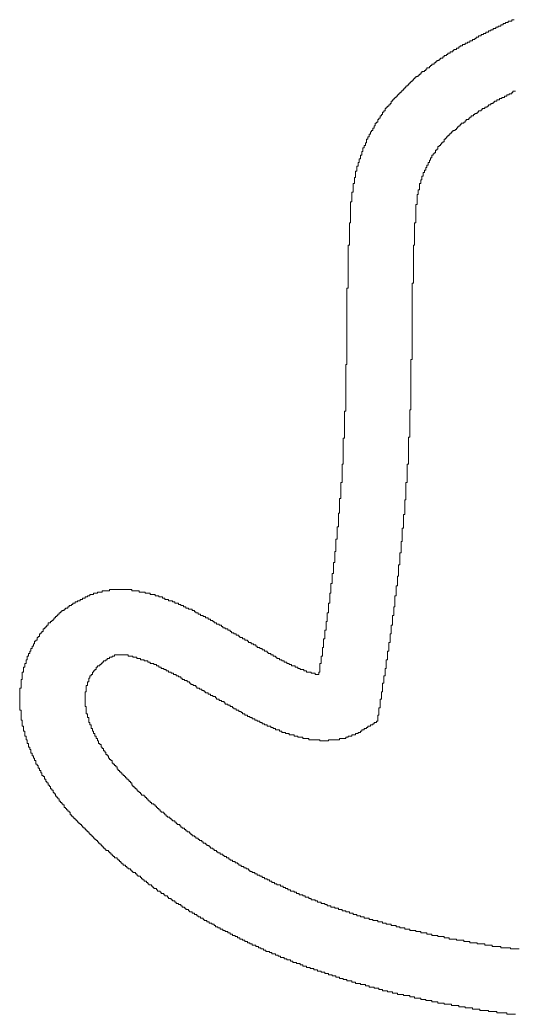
# Model space of a CAD drawing. Header units: inches. Extents: x 0.67 to 2.91, y 19.19 to 21.69.
# Drawn here: x 1.324 to 1.588, y 19.827 to 20.361 of the extents above; entities that cross this region are included whole.
import ezdxf

# ---------------------------------------------------------------- set-up
doc = ezdxf.new("R2010")
doc.units = ezdxf.units.IN
doc.header["$LTSCALE"] = 1.21
doc.header["$MEASUREMENT"] = 0
doc.layers.add('R2V', color=7, linetype='Continuous')

msp = doc.modelspace()

# ---------------------------------------------------------------- linework, layer by layer
at = {"layer": 'R2V', "color": 5, "lineweight": 5}
for points in [[(1.58965, 19.82747, 0), (1.58502, 19.82747, 0), (1.58502, 19.82813, 0), (1.57974, 19.82813, 0), (1.57974, 19.82879, 0), (1.57512, 19.82879, 0), (1.57512, 19.82945, 0), (1.5705, 19.82945, 0), (1.5705, 19.83011, 0), (1.56654, 19.83011, 0), (1.56654, 19.83077, 0), (1.56258, 19.83077, 0), (1.56258, 19.83143, 0), (1.55927, 19.83143, 0), (1.55927, 19.83209, 0), (1.55531, 19.83209, 0), (1.55531, 19.83275, 0), (1.55135, 19.83275, 0), (1.55135, 19.83341, 0), (1.54805, 19.83341, 0), (1.54805, 19.83407, 0), (1.54475, 19.83407, 0), (1.54475, 19.83473, 0), (1.54145, 19.83473, 0), (1.54145, 19.83539, 0), (1.53881, 19.83539, 0), (1.53881, 19.83605, 0), (1.53551, 19.83605, 0), (1.53551, 19.83671, 0), (1.53287, 19.83671, 0), (1.53287, 19.83737, 0), (1.52956, 19.83737, 0), (1.52956, 19.83803, 0), (1.52626, 19.83803, 0), (1.52626, 19.83869, 0), (1.52362, 19.83869, 0), (1.52362, 19.83935, 0), (1.52098, 19.83935, 0), (1.52098, 19.84001, 0), (1.51834, 19.84001, 0), (1.51834, 19.84068, 0), (1.51636, 19.84068, 0), (1.51636, 19.84134, 0), (1.51372, 19.84134, 0), (1.51372, 19.842, 0), (1.51108, 19.842, 0), (1.51108, 19.84266, 0), (1.5091, 19.84266, 0), (1.5091, 19.84332, 0), (1.50646, 19.84332, 0), (1.50646, 19.84398, 0), (1.50381, 19.84398, 0), (1.50381, 19.84464, 0), (1.50183, 19.84464, 0), (1.50183, 19.8453, 0), (1.49919, 19.8453, 0), (1.49919, 19.84596, 0), (1.49721, 19.84596, 0), (1.49721, 19.84662, 0), (1.49523, 19.84662, 0), (1.49523, 19.84728, 0), (1.49325, 19.84728, 0), (1.49325, 19.84794, 0), (1.49127, 19.84794, 0), (1.49127, 19.8486, 0), (1.48929, 19.8486, 0), (1.48929, 19.84926, 0), (1.48731, 19.84926, 0), (1.48731, 19.84992, 0), (1.48533, 19.84992, 0), (1.48533, 19.85058, 0), (1.48335, 19.85058, 0), (1.48335, 19.85124, 0), (1.48137, 19.85124, 0), (1.48137, 19.8519, 0), (1.47939, 19.8519, 0), (1.47939, 19.85256, 0), (1.47741, 19.85256, 0), (1.47741, 19.85322, 0), (1.47542, 19.85322, 0), (1.47542, 19.85388, 0), (1.4741, 19.85388, 0), (1.4741, 19.85454, 0), (1.47212, 19.85454, 0), (1.47212, 19.8552, 0), (1.47014, 19.8552, 0), (1.47014, 19.85586, 0), (1.46882, 19.85586, 0), (1.46882, 19.85652, 0), (1.46684, 19.85652, 0), (1.46684, 19.85718, 0), (1.46552, 19.85718, 0), (1.46552, 19.85784, 0), (1.46354, 19.85784, 0), (1.46354, 19.8585, 0), (1.46222, 19.8585, 0), (1.46222, 19.85916, 0), (1.4609, 19.85916, 0), (1.4609, 19.85982, 0), (1.45892, 19.85982, 0), (1.45892, 19.86048, 0), (1.4576, 19.86048, 0), (1.4576, 19.86114, 0), (1.45562, 19.86114, 0), (1.45562, 19.8618, 0), (1.4543, 19.8618, 0), (1.4543, 19.86246, 0), (1.45298, 19.86246, 0), (1.45298, 19.86312, 0), (1.45166, 19.86312, 0), (1.45166, 19.86378, 0), (1.45034, 19.86378, 0), (1.45034, 19.86444, 0), (1.44835, 19.86444, 0), (1.44835, 19.8651, 0), (1.44703, 19.8651, 0), (1.44703, 19.86576, 0), (1.44571, 19.86576, 0), (1.44571, 19.86642, 0), (1.44439, 19.86642, 0), (1.44439, 19.86708, 0), (1.44307, 19.86708, 0), (1.44307, 19.86774, 0), (1.44175, 19.86774, 0), (1.44175, 19.86841, 0), (1.44043, 19.86841, 0), (1.44043, 19.86907, 0), (1.43911, 19.86907, 0), (1.43911, 19.86973, 0), (1.43779, 19.86973, 0), (1.43779, 19.87039, 0), (1.43647, 19.87039, 0), (1.43647, 19.87105, 0), (1.43515, 19.87105, 0), (1.43515, 19.87171, 0), (1.43383, 19.87171, 0), (1.43383, 19.87237, 0), (1.43251, 19.87237, 0), (1.43251, 19.87303, 0), (1.43119, 19.87303, 0), (1.43119, 19.87369, 0), (1.42987, 19.87369, 0), (1.42987, 19.87435, 0), (1.42855, 19.87435, 0), (1.42855, 19.87501, 0), (1.42789, 19.87501, 0), (1.42789, 19.87567, 0), (1.42657, 19.87567, 0), (1.42657, 19.87633, 0), (1.42525, 19.87633, 0), (1.42525, 19.87699, 0), (1.42393, 19.87699, 0), (1.42393, 19.87765, 0), (1.42261, 19.87765, 0), (1.42261, 19.87831, 0), (1.42195, 19.87831, 0), (1.42195, 19.87897, 0), (1.42062, 19.87897, 0), (1.42062, 19.87963, 0), (1.4193, 19.87963, 0), (1.4193, 19.88029, 0), (1.41864, 19.88029, 0), (1.41864, 19.88095, 0), (1.41732, 19.88095, 0), (1.41732, 19.88161, 0), (1.416, 19.88161, 0), (1.416, 19.88227, 0), (1.41468, 19.88227, 0), (1.41468, 19.88293, 0), (1.41402, 19.88293, 0), (1.41402, 19.88359, 0), (1.4127, 19.88359, 0), (1.4127, 19.88425, 0), (1.41204, 19.88425, 0), (1.41204, 19.88491, 0), (1.41072, 19.88491, 0), (1.41072, 19.88557, 0), (1.41006, 19.88557, 0), (1.41006, 19.88623, 0), (1.40874, 19.88623, 0), (1.40874, 19.88689, 0), (1.40742, 19.88689, 0), (1.40742, 19.88755, 0), (1.40676, 19.88755, 0), (1.40676, 19.88821, 0), (1.40544, 19.88821, 0), (1.40544, 19.88887, 0), (1.40478, 19.88887, 0), (1.40478, 19.88953, 0), (1.40346, 19.88953, 0), (1.40346, 19.89019, 0), (1.4028, 19.89019, 0), (1.4028, 19.89085, 0), (1.40148, 19.89085, 0), (1.40148, 19.89151, 0), (1.40082, 19.89151, 0), (1.40082, 19.89217, 0), (1.3995, 19.89217, 0), (1.3995, 19.89283, 0), (1.39884, 19.89283, 0), (1.39884, 19.89349, 0), (1.39752, 19.89349, 0), (1.39752, 19.89415, 0), (1.39686, 19.89415, 0), (1.39686, 19.89481, 0), (1.39554, 19.89481, 0), (1.39554, 19.89547, 0), (1.39488, 19.89547, 0), (1.39488, 19.89614, 0), (1.39422, 19.89614, 0), (1.39422, 19.8968, 0), (1.39289, 19.8968, 0), (1.39289, 19.89746, 0), (1.39223, 19.89746, 0), (1.39223, 19.89812, 0), (1.39157, 19.89812, 0), (1.39157, 19.89878, 0), (1.39025, 19.89878, 0), (1.39025, 19.89944, 0), (1.38959, 19.89944, 0), (1.38959, 19.9001, 0), (1.38893, 19.9001, 0), (1.38893, 19.90076, 0), (1.38827, 19.90076, 0), (1.38827, 19.90142, 0), (1.38695, 19.90142, 0), (1.38695, 19.90208, 0), (1.38629, 19.90208, 0), (1.38629, 19.90274, 0), (1.38563, 19.90274, 0), (1.38563, 19.9034, 0), (1.38431, 19.9034, 0), (1.38431, 19.90406, 0), (1.38365, 19.90406, 0), (1.38365, 19.90472, 0), (1.38299, 19.90472, 0), (1.38299, 19.90538, 0), (1.38167, 19.90538, 0), (1.38167, 19.90604, 0), (1.38101, 19.90604, 0), (1.38101, 19.9067, 0), (1.38035, 19.9067, 0), (1.38035, 19.90736, 0), (1.37903, 19.90736, 0), (1.37903, 19.90802, 0), (1.37837, 19.90802, 0), (1.37837, 19.90868, 0), (1.37771, 19.90868, 0), (1.37771, 19.90934, 0), (1.37705, 19.90934, 0), (1.37705, 19.91, 0), (1.37639, 19.91, 0), (1.37639, 19.91066, 0), (1.37573, 19.91066, 0), (1.37573, 19.91132, 0), (1.37441, 19.91132, 0), (1.37441, 19.91198, 0), (1.37375, 19.91198, 0), (1.37375, 19.91264, 0), (1.37309, 19.91264, 0), (1.37309, 19.9133, 0), (1.37243, 19.9133, 0), (1.37243, 19.91396, 0), (1.37177, 19.91396, 0), (1.37177, 19.91462, 0), (1.37111, 19.91462, 0), (1.37111, 19.91528, 0), (1.36979, 19.91528, 0), (1.36979, 19.91594, 0), (1.36913, 19.91594, 0), (1.36913, 19.9166, 0), (1.36847, 19.9166, 0), (1.36847, 19.91726, 0), (1.36781, 19.91726, 0), (1.36781, 19.91792, 0), (1.36715, 19.91792, 0), (1.36715, 19.91858, 0), (1.36649, 19.91858, 0), (1.36649, 19.91924, 0), (1.36583, 19.91924, 0), (1.36583, 19.9199, 0), (1.36517, 19.9199, 0), (1.36517, 19.92056, 0), (1.3645, 19.92056, 0), (1.3645, 19.92122, 0), (1.36384, 19.92122, 0), (1.36384, 19.92188, 0), (1.36318, 19.92188, 0), (1.36318, 19.92254, 0), (1.36252, 19.92254, 0), (1.36252, 19.9232, 0), (1.36186, 19.9232, 0), (1.36186, 19.92386, 0), (1.3612, 19.92386, 0), (1.3612, 19.92453, 0), (1.36054, 19.92453, 0), (1.36054, 19.92519, 0), (1.35988, 19.92519, 0), (1.35988, 19.92585, 0), (1.35922, 19.92585, 0), (1.35922, 19.92651, 0), (1.35856, 19.92651, 0), (1.35856, 19.92717, 0), (1.3579, 19.92717, 0), (1.3579, 19.92783, 0), (1.35724, 19.92783, 0), (1.35724, 19.92849, 0), (1.35658, 19.92849, 0), (1.35658, 19.92915, 0), (1.35592, 19.92915, 0), (1.35592, 19.92981, 0), (1.35526, 19.92981, 0), (1.35526, 19.93047, 0), (1.3546, 19.93047, 0), (1.3546, 19.93113, 0), (1.35394, 19.93113, 0), (1.35394, 19.93179, 0), (1.35328, 19.93179, 0), (1.35328, 19.93245, 0), (1.35262, 19.93245, 0), (1.35262, 19.93311, 0), (1.35196, 19.93311, 0), (1.35196, 19.93377, 0), (1.3513, 19.93377, 0), (1.3513, 19.93443, 0), (1.35064, 19.93443, 0), (1.35064, 19.93575, 0), (1.34998, 19.93575, 0), (1.34998, 19.93641, 0), (1.34932, 19.93641, 0), (1.34932, 19.93707, 0), (1.34866, 19.93707, 0), (1.34866, 19.93773, 0), (1.348, 19.93773, 0), (1.348, 19.93839, 0), (1.34734, 19.93839, 0), (1.34734, 19.93971, 0), (1.34668, 19.93971, 0), (1.34668, 19.94037, 0), (1.34602, 19.94037, 0), (1.34602, 19.94103, 0), (1.34536, 19.94103, 0), (1.34536, 19.94169, 0), (1.3447, 19.94169, 0), (1.3447, 19.94301, 0), (1.34404, 19.94301, 0), (1.34404, 19.94367, 0), (1.34338, 19.94367, 0), (1.34338, 19.94433, 0), (1.34272, 19.94433, 0), (1.34272, 19.94565, 0), (1.34206, 19.94565, 0), (1.34206, 19.94631, 0), (1.3414, 19.94631, 0), (1.3414, 19.94763, 0), (1.34074, 19.94763, 0), (1.34074, 19.94829, 0), (1.34008, 19.94829, 0), (1.34008, 19.94961, 0), (1.33942, 19.94961, 0), (1.33942, 19.95027, 0), (1.33876, 19.95027, 0), (1.33876, 19.95159, 0), (1.3381, 19.95159, 0), (1.3381, 19.95226, 0), (1.33744, 19.95226, 0), (1.33744, 19.95358, 0), (1.33677, 19.95358, 0), (1.33677, 19.9549, 0), (1.33611, 19.9549, 0), (1.33611, 19.95556, 0), (1.33545, 19.95556, 0), (1.33545, 19.95688, 0), (1.33479, 19.95688, 0), (1.33479, 19.9582, 0), (1.33413, 19.9582, 0), (1.33413, 19.95952, 0), (1.33347, 19.95952, 0), (1.33347, 19.96084, 0), (1.33281, 19.96084, 0), (1.33281, 19.9615, 0), (1.33215, 19.9615, 0), (1.33215, 19.96348, 0), (1.33149, 19.96348, 0), (1.33149, 19.9648, 0), (1.33083, 19.9648, 0), (1.33083, 19.96612, 0), (1.33017, 19.96612, 0), (1.33017, 19.96744, 0), (1.32951, 19.96744, 0), (1.32951, 19.96942, 0), (1.32885, 19.96942, 0), (1.32885, 19.97074, 0), (1.32819, 19.97074, 0), (1.32819, 19.97272, 0), (1.32753, 19.97272, 0), (1.32753, 19.9747, 0), (1.32687, 19.9747, 0), (1.32687, 19.97668, 0), (1.32621, 19.97668, 0), (1.32621, 19.97932, 0), (1.32555, 19.97932, 0), (1.32555, 19.98197, 0), (1.32489, 19.98197, 0), (1.32489, 19.98527, 0), (1.32423, 19.98527, 0), (1.32423, 19.99055, 0), (1.32357, 19.99055, 0), (1.32357, 20.00243, 0), (1.32423, 20.00243, 0), (1.32423, 20.00705, 0), (1.32489, 20.00705, 0), (1.32489, 20.01102, 0), (1.32555, 20.01102, 0), (1.32555, 20.01366, 0), (1.32621, 20.01366, 0), (1.32621, 20.01564, 0), (1.32687, 20.01564, 0), (1.32687, 20.01762, 0), (1.32753, 20.01762, 0), (1.32753, 20.0196, 0), (1.32819, 20.0196, 0), (1.32819, 20.02092, 0), (1.32885, 20.02092, 0), (1.32885, 20.02224, 0), (1.32951, 20.02224, 0), (1.32951, 20.02356, 0), (1.33017, 20.02356, 0), (1.33017, 20.02488, 0), (1.33083, 20.02488, 0), (1.33083, 20.0262, 0), (1.33149, 20.0262, 0), (1.33149, 20.02752, 0), (1.33215, 20.02752, 0), (1.33215, 20.02818, 0), (1.33281, 20.02818, 0), (1.33281, 20.0295, 0), (1.33347, 20.0295, 0), (1.33347, 20.03016, 0), (1.33413, 20.03016, 0), (1.33413, 20.03148, 0), (1.33479, 20.03148, 0), (1.33479, 20.03214, 0), (1.33545, 20.03214, 0), (1.33545, 20.0328, 0), (1.33611, 20.0328, 0), (1.33611, 20.03412, 0), (1.33677, 20.03412, 0), (1.33677, 20.03478, 0), (1.33744, 20.03478, 0), (1.33744, 20.03544, 0), (1.3381, 20.03544, 0), (1.3381, 20.03611, 0), (1.33876, 20.03611, 0), (1.33876, 20.03743, 0), (1.34008, 20.03743, 0), (1.34008, 20.03809, 0), (1.34074, 20.03809, 0), (1.34074, 20.03875, 0), (1.3414, 20.03875, 0), (1.3414, 20.03941, 0), (1.34206, 20.03941, 0), (1.34206, 20.04007, 0), (1.34272, 20.04007, 0), (1.34272, 20.04073, 0), (1.34338, 20.04073, 0), (1.34338, 20.04139, 0), (1.34404, 20.04139, 0), (1.34404, 20.04205, 0), (1.3447, 20.04205, 0), (1.3447, 20.04271, 0), (1.34536, 20.04271, 0), (1.34536, 20.04337, 0), (1.34602, 20.04337, 0), (1.34602, 20.04403, 0), (1.34734, 20.04403, 0), (1.34734, 20.04469, 0), (1.348, 20.04469, 0), (1.348, 20.04535, 0), (1.34932, 20.04535, 0), (1.34932, 20.04601, 0), (1.34998, 20.04601, 0), (1.34998, 20.04667, 0), (1.3513, 20.04667, 0), (1.3513, 20.04733, 0), (1.35196, 20.04733, 0), (1.35196, 20.04799, 0), (1.35328, 20.04799, 0), (1.35328, 20.04865, 0), (1.3546, 20.04865, 0), (1.3546, 20.04931, 0), (1.35592, 20.04931, 0), (1.35592, 20.04997, 0), (1.35724, 20.04997, 0), (1.35724, 20.05063, 0), (1.35856, 20.05063, 0), (1.35856, 20.05129, 0), (1.35988, 20.05129, 0), (1.35988, 20.05195, 0), (1.3612, 20.05195, 0), (1.3612, 20.05261, 0), (1.36318, 20.05261, 0), (1.36318, 20.05327, 0), (1.36517, 20.05327, 0), (1.36517, 20.05393, 0), (1.36781, 20.05393, 0), (1.36781, 20.05459, 0), (1.37177, 20.05459, 0), (1.37177, 20.05525, 0), (1.38365, 20.05525, 0), (1.38365, 20.05459, 0), (1.38761, 20.05459, 0), (1.38761, 20.05393, 0), (1.39091, 20.05393, 0), (1.39091, 20.05327, 0), (1.39356, 20.05327, 0), (1.39356, 20.05261, 0), (1.3962, 20.05261, 0), (1.3962, 20.05195, 0), (1.39818, 20.05195, 0), (1.39818, 20.05129, 0), (1.40016, 20.05129, 0), (1.40016, 20.05063, 0), (1.40148, 20.05063, 0), (1.40148, 20.04997, 0), (1.40346, 20.04997, 0), (1.40346, 20.04931, 0), (1.40544, 20.04931, 0), (1.40544, 20.04865, 0), (1.40676, 20.04865, 0), (1.40676, 20.04799, 0), (1.40874, 20.04799, 0), (1.40874, 20.04733, 0), (1.41006, 20.04733, 0), (1.41006, 20.04667, 0), (1.41138, 20.04667, 0), (1.41138, 20.04601, 0), (1.4127, 20.04601, 0), (1.4127, 20.04535, 0), (1.41402, 20.04535, 0), (1.41402, 20.04469, 0), (1.416, 20.04469, 0), (1.416, 20.04403, 0), (1.41732, 20.04403, 0), (1.41732, 20.04337, 0), (1.41798, 20.04337, 0), (1.41798, 20.04271, 0), (1.4193, 20.04271, 0), (1.4193, 20.04205, 0), (1.42062, 20.04205, 0), (1.42062, 20.04139, 0), (1.42195, 20.04139, 0), (1.42195, 20.04073, 0), (1.42327, 20.04073, 0), (1.42327, 20.04007, 0), (1.42459, 20.04007, 0), (1.42459, 20.03941, 0), (1.42591, 20.03941, 0), (1.42591, 20.03875, 0), (1.42723, 20.03875, 0), (1.42723, 20.03809, 0), (1.42789, 20.03809, 0), (1.42789, 20.03743, 0), (1.42921, 20.03743, 0), (1.42921, 20.03677, 0), (1.43053, 20.03677, 0), (1.43053, 20.03611, 0), (1.43185, 20.03611, 0), (1.43185, 20.03544, 0), (1.43251, 20.03544, 0), (1.43251, 20.03478, 0), (1.43383, 20.03478, 0), (1.43383, 20.03412, 0), (1.43515, 20.03412, 0), (1.43515, 20.03346, 0), (1.43647, 20.03346, 0), (1.43647, 20.0328, 0), (1.43713, 20.0328, 0), (1.43713, 20.03214, 0), (1.43845, 20.03214, 0), (1.43845, 20.03148, 0), (1.43977, 20.03148, 0), (1.43977, 20.03082, 0), (1.44109, 20.03082, 0), (1.44109, 20.03016, 0), (1.44175, 20.03016, 0), (1.44175, 20.0295, 0), (1.44307, 20.0295, 0), (1.44307, 20.02884, 0), (1.44439, 20.02884, 0), (1.44439, 20.02818, 0), (1.44571, 20.02818, 0), (1.44571, 20.02752, 0), (1.44637, 20.02752, 0), (1.44637, 20.02686, 0), (1.44769, 20.02686, 0), (1.44769, 20.0262, 0), (1.44902, 20.0262, 0), (1.44902, 20.02554, 0), (1.45034, 20.02554, 0), (1.45034, 20.02488, 0), (1.451, 20.02488, 0), (1.451, 20.02422, 0), (1.45232, 20.02422, 0), (1.45232, 20.02356, 0), (1.45364, 20.02356, 0), (1.45364, 20.0229, 0), (1.45496, 20.0229, 0), (1.45496, 20.02224, 0), (1.45628, 20.02224, 0), (1.45628, 20.02158, 0), (1.45694, 20.02158, 0), (1.45694, 20.02092, 0), (1.45826, 20.02092, 0), (1.45826, 20.02026, 0), (1.45958, 20.02026, 0), (1.45958, 20.0196, 0), (1.4609, 20.0196, 0), (1.4609, 20.01894, 0), (1.46156, 20.01894, 0), (1.46156, 20.01828, 0), (1.46288, 20.01828, 0), (1.46288, 20.01762, 0), (1.4642, 20.01762, 0), (1.4642, 20.01696, 0), (1.46552, 20.01696, 0), (1.46552, 20.0163, 0), (1.46684, 20.0163, 0), (1.46684, 20.01564, 0), (1.46816, 20.01564, 0), (1.46816, 20.01498, 0), (1.46948, 20.01498, 0), (1.46948, 20.01432, 0), (1.47146, 20.01432, 0), (1.47146, 20.01366, 0), (1.47278, 20.01366, 0), (1.47278, 20.013, 0), (1.4741, 20.013, 0), (1.4741, 20.01234, 0), (1.47608, 20.01234, 0), (1.47608, 20.01168, 0), (1.47741, 20.01168, 0), (1.47741, 20.01102, 0), (1.48005, 20.01102, 0), (1.48005, 20.01036, 0), (1.48203, 20.01036, 0), (1.48203, 20.0097, 0), (1.48401, 20.0097, 0), (1.48401, 20.01102, 0), (1.48467, 20.01102, 0), (1.48467, 20.01564, 0), (1.48533, 20.01564, 0), (1.48533, 20.0196, 0), (1.48599, 20.0196, 0), (1.48599, 20.02422, 0), (1.48665, 20.02422, 0), (1.48665, 20.02884, 0), (1.48731, 20.02884, 0), (1.48731, 20.03346, 0), (1.48797, 20.03346, 0), (1.48797, 20.03809, 0), (1.48863, 20.03809, 0), (1.48863, 20.04271, 0), (1.48929, 20.04271, 0), (1.48929, 20.04799, 0), (1.48995, 20.04799, 0), (1.48995, 20.05327, 0), (1.49061, 20.05327, 0), (1.49061, 20.05855, 0), (1.49127, 20.05855, 0), (1.49127, 20.06384, 0), (1.49193, 20.06384, 0), (1.49193, 20.06978, 0), (1.49259, 20.06978, 0), (1.49259, 20.07572, 0), (1.49325, 20.07572, 0), (1.49325, 20.08232, 0), (1.49391, 20.08232, 0), (1.49391, 20.08892, 0), (1.49457, 20.08892, 0), (1.49457, 20.09619, 0), (1.49523, 20.09619, 0), (1.49523, 20.10411, 0), (1.49589, 20.10411, 0), (1.49589, 20.11269, 0), (1.49655, 20.11269, 0), (1.49655, 20.1226, 0), (1.49721, 20.1226, 0), (1.49721, 20.13646, 0), (1.49787, 20.13646, 0), (1.49787, 20.15099, 0), (1.49853, 20.15099, 0), (1.49853, 20.17608, 0), (1.49919, 20.17608, 0), (1.49919, 20.21701, 0), (1.49985, 20.21701, 0), (1.49985, 20.24012, 0), (1.50051, 20.24012, 0), (1.50051, 20.252, 0), (1.50117, 20.252, 0), (1.50117, 20.26323, 0), (1.50183, 20.26323, 0), (1.50183, 20.26851, 0), (1.50249, 20.26851, 0), (1.50249, 20.27313, 0), (1.50315, 20.27313, 0), (1.50315, 20.27643, 0), (1.50381, 20.27643, 0), (1.50381, 20.27973, 0), (1.50447, 20.27973, 0), (1.50447, 20.28237, 0), (1.50514, 20.28237, 0), (1.50514, 20.28435, 0), (1.5058, 20.28435, 0), (1.5058, 20.28633, 0), (1.50646, 20.28633, 0), (1.50646, 20.28832, 0), (1.50712, 20.28832, 0), (1.50712, 20.2903, 0), (1.50778, 20.2903, 0), (1.50778, 20.29228, 0), (1.50844, 20.29228, 0), (1.50844, 20.2936, 0), (1.5091, 20.2936, 0), (1.5091, 20.29492, 0), (1.50976, 20.29492, 0), (1.50976, 20.2969, 0), (1.51042, 20.2969, 0), (1.51042, 20.29822, 0), (1.51108, 20.29822, 0), (1.51108, 20.29954, 0), (1.51174, 20.29954, 0), (1.51174, 20.30086, 0), (1.5124, 20.30086, 0), (1.5124, 20.30152, 0), (1.51306, 20.30152, 0), (1.51306, 20.30284, 0), (1.51372, 20.30284, 0), (1.51372, 20.30416, 0), (1.51438, 20.30416, 0), (1.51438, 20.30548, 0), (1.51504, 20.30548, 0), (1.51504, 20.30614, 0), (1.5157, 20.30614, 0), (1.5157, 20.30746, 0), (1.51636, 20.30746, 0), (1.51636, 20.30812, 0), (1.51702, 20.30812, 0), (1.51702, 20.30944, 0), (1.51768, 20.30944, 0), (1.51768, 20.3101, 0), (1.51834, 20.3101, 0), (1.51834, 20.31142, 0), (1.519, 20.31142, 0), (1.519, 20.31208, 0), (1.51966, 20.31208, 0), (1.51966, 20.3134, 0), (1.52032, 20.3134, 0), (1.52032, 20.31406, 0), (1.52098, 20.31406, 0), (1.52098, 20.31472, 0), (1.52164, 20.31472, 0), (1.52164, 20.31538, 0), (1.5223, 20.31538, 0), (1.5223, 20.31605, 0), (1.52296, 20.31605, 0), (1.52296, 20.31737, 0), (1.52362, 20.31737, 0), (1.52362, 20.31803, 0), (1.52428, 20.31803, 0), (1.52428, 20.31869, 0), (1.52494, 20.31869, 0), (1.52494, 20.31935, 0), (1.5256, 20.31935, 0), (1.5256, 20.32001, 0), (1.52626, 20.32001, 0), (1.52626, 20.32067, 0), (1.52692, 20.32067, 0), (1.52692, 20.32133, 0), (1.52758, 20.32133, 0), (1.52758, 20.32199, 0), (1.52824, 20.32199, 0), (1.52824, 20.32265, 0), (1.5289, 20.32265, 0), (1.5289, 20.32331, 0), (1.52956, 20.32331, 0), (1.52956, 20.32397, 0), (1.53022, 20.32397, 0), (1.53022, 20.32463, 0), (1.53088, 20.32463, 0), (1.53088, 20.32529, 0), (1.53154, 20.32529, 0), (1.53154, 20.32595, 0), (1.5322, 20.32595, 0), (1.5322, 20.32661, 0), (1.53287, 20.32661, 0), (1.53287, 20.32727, 0), (1.53353, 20.32727, 0), (1.53353, 20.32793, 0), (1.53419, 20.32793, 0), (1.53419, 20.32859, 0), (1.53485, 20.32859, 0), (1.53485, 20.32925, 0), (1.53551, 20.32925, 0), (1.53551, 20.32991, 0), (1.53617, 20.32991, 0), (1.53617, 20.33057, 0), (1.53749, 20.33057, 0), (1.53749, 20.33123, 0), (1.53815, 20.33123, 0), (1.53815, 20.33189, 0), (1.53881, 20.33189, 0), (1.53881, 20.33255, 0), (1.53947, 20.33255, 0), (1.53947, 20.33321, 0), (1.54079, 20.33321, 0), (1.54079, 20.33387, 0), (1.54145, 20.33387, 0), (1.54145, 20.33453, 0), (1.54211, 20.33453, 0), (1.54211, 20.33519, 0), (1.54343, 20.33519, 0), (1.54343, 20.33585, 0), (1.54409, 20.33585, 0), (1.54409, 20.33651, 0), (1.54475, 20.33651, 0), (1.54475, 20.33717, 0), (1.54607, 20.33717, 0), (1.54607, 20.33783, 0), (1.54673, 20.33783, 0), (1.54673, 20.33849, 0), (1.54739, 20.33849, 0), (1.54739, 20.33915, 0), (1.54871, 20.33915, 0), (1.54871, 20.33981, 0), (1.54937, 20.33981, 0), (1.54937, 20.34047, 0), (1.55069, 20.34047, 0), (1.55069, 20.34113, 0), (1.55135, 20.34113, 0), (1.55135, 20.34179, 0), (1.55267, 20.34179, 0), (1.55267, 20.34245, 0), (1.55333, 20.34245, 0), (1.55333, 20.34311, 0), (1.55465, 20.34311, 0), (1.55465, 20.34378, 0), (1.55597, 20.34378, 0), (1.55597, 20.34444, 0), (1.55663, 20.34444, 0), (1.55663, 20.3451, 0), (1.55795, 20.3451, 0), (1.55795, 20.34576, 0), (1.55927, 20.34576, 0), (1.55927, 20.34642, 0), (1.55993, 20.34642, 0), (1.55993, 20.34708, 0), (1.56126, 20.34708, 0), (1.56126, 20.34774, 0), (1.56258, 20.34774, 0), (1.56258, 20.3484, 0), (1.5639, 20.3484, 0), (1.5639, 20.34906, 0), (1.56522, 20.34906, 0), (1.56522, 20.34972, 0), (1.56654, 20.34972, 0), (1.56654, 20.35038, 0), (1.56786, 20.35038, 0), (1.56786, 20.35104, 0), (1.56852, 20.35104, 0), (1.56852, 20.3517, 0), (1.56984, 20.3517, 0), (1.56984, 20.35236, 0), (1.57116, 20.35236, 0), (1.57116, 20.35302, 0), (1.57248, 20.35302, 0), (1.57248, 20.35368, 0), (1.5738, 20.35368, 0), (1.5738, 20.35434, 0), (1.57512, 20.35434, 0), (1.57512, 20.355, 0), (1.57644, 20.355, 0), (1.57644, 20.35566, 0), (1.57776, 20.35566, 0), (1.57776, 20.35632, 0), (1.57908, 20.35632, 0), (1.57908, 20.35698, 0), (1.5804, 20.35698, 0), (1.5804, 20.35764, 0), (1.58172, 20.35764, 0), (1.58172, 20.3583, 0), (1.58304, 20.3583, 0), (1.58304, 20.35896, 0), (1.58436, 20.35896, 0), (1.58436, 20.35962, 0), (1.58568, 20.35962, 0), (1.58568, 20.36028, 0), (1.58766, 20.36028, 0), (1.58766, 20.36094, 0), (1.58899, 20.36094, 0)], [(1.58965, 20.32265, 0), (1.58832, 20.32265, 0), (1.58832, 20.32199, 0), (1.58766, 20.32199, 0), (1.58766, 20.32133, 0), (1.58634, 20.32133, 0), (1.58634, 20.32067, 0), (1.58502, 20.32067, 0), (1.58502, 20.32001, 0), (1.5837, 20.32001, 0), (1.5837, 20.31935, 0), (1.58238, 20.31935, 0), (1.58238, 20.31869, 0), (1.58106, 20.31869, 0), (1.58106, 20.31803, 0), (1.57974, 20.31803, 0), (1.57974, 20.31737, 0), (1.57842, 20.31737, 0), (1.57842, 20.31671, 0), (1.57776, 20.31671, 0), (1.57776, 20.31605, 0), (1.57644, 20.31605, 0), (1.57644, 20.31538, 0), (1.57512, 20.31538, 0), (1.57512, 20.31472, 0), (1.57446, 20.31472, 0), (1.57446, 20.31406, 0), (1.57314, 20.31406, 0), (1.57314, 20.3134, 0), (1.57182, 20.3134, 0), (1.57182, 20.31274, 0), (1.57116, 20.31274, 0), (1.57116, 20.31208, 0), (1.56984, 20.31208, 0), (1.56984, 20.31142, 0), (1.56918, 20.31142, 0), (1.56918, 20.31076, 0), (1.56786, 20.31076, 0), (1.56786, 20.3101, 0), (1.5672, 20.3101, 0), (1.5672, 20.30944, 0), (1.56588, 20.30944, 0), (1.56588, 20.30878, 0), (1.56522, 20.30878, 0), (1.56522, 20.30812, 0), (1.56456, 20.30812, 0), (1.56456, 20.30746, 0), (1.56324, 20.30746, 0), (1.56324, 20.3068, 0), (1.56258, 20.3068, 0), (1.56258, 20.30614, 0), (1.56192, 20.30614, 0), (1.56192, 20.30548, 0), (1.56059, 20.30548, 0), (1.56059, 20.30482, 0), (1.55993, 20.30482, 0), (1.55993, 20.30416, 0), (1.55927, 20.30416, 0), (1.55927, 20.3035, 0), (1.55861, 20.3035, 0), (1.55861, 20.30284, 0), (1.55795, 20.30284, 0), (1.55795, 20.30218, 0), (1.55729, 20.30218, 0), (1.55729, 20.30152, 0), (1.55597, 20.30152, 0), (1.55597, 20.30086, 0), (1.55531, 20.30086, 0), (1.55531, 20.3002, 0), (1.55465, 20.3002, 0), (1.55465, 20.29954, 0), (1.55399, 20.29954, 0), (1.55399, 20.29888, 0), (1.55333, 20.29888, 0), (1.55333, 20.29822, 0), (1.55267, 20.29822, 0), (1.55267, 20.29756, 0), (1.55201, 20.29756, 0), (1.55201, 20.2969, 0), (1.55135, 20.2969, 0), (1.55135, 20.29558, 0), (1.55069, 20.29558, 0), (1.55069, 20.29492, 0), (1.55003, 20.29492, 0), (1.55003, 20.29426, 0), (1.54937, 20.29426, 0), (1.54937, 20.2936, 0), (1.54871, 20.2936, 0), (1.54871, 20.29294, 0), (1.54805, 20.29294, 0), (1.54805, 20.29162, 0), (1.54739, 20.29162, 0), (1.54739, 20.29096, 0), (1.54673, 20.29096, 0), (1.54673, 20.28964, 0), (1.54607, 20.28964, 0), (1.54607, 20.28898, 0), (1.54541, 20.28898, 0), (1.54541, 20.28832, 0), (1.54475, 20.28832, 0), (1.54475, 20.28699, 0), (1.54409, 20.28699, 0), (1.54409, 20.28567, 0), (1.54343, 20.28567, 0), (1.54343, 20.28435, 0), (1.54277, 20.28435, 0), (1.54277, 20.28303, 0), (1.54211, 20.28303, 0), (1.54211, 20.28171, 0), (1.54145, 20.28171, 0), (1.54145, 20.28039, 0), (1.54079, 20.28039, 0), (1.54079, 20.27907, 0), (1.54013, 20.27907, 0), (1.54013, 20.27709, 0), (1.53947, 20.27709, 0), (1.53947, 20.27511, 0), (1.53881, 20.27511, 0), (1.53881, 20.27313, 0), (1.53815, 20.27313, 0), (1.53815, 20.26983, 0), (1.53749, 20.26983, 0), (1.53749, 20.26719, 0), (1.53683, 20.26719, 0), (1.53683, 20.26191, 0), (1.53617, 20.26191, 0), (1.53617, 20.252, 0), (1.53551, 20.252, 0), (1.53551, 20.24012, 0), (1.53485, 20.24012, 0), (1.53485, 20.21965, 0), (1.53419, 20.21965, 0), (1.53419, 20.17872, 0), (1.53353, 20.17872, 0), (1.53353, 20.15165, 0), (1.53287, 20.15165, 0), (1.53287, 20.13712, 0), (1.5322, 20.13712, 0), (1.5322, 20.1226, 0), (1.53154, 20.1226, 0), (1.53154, 20.11269, 0), (1.53088, 20.11269, 0), (1.53088, 20.10345, 0), (1.53022, 20.10345, 0), (1.53022, 20.09553, 0), (1.52956, 20.09553, 0), (1.52956, 20.08826, 0), (1.5289, 20.08826, 0), (1.5289, 20.081, 0), (1.52824, 20.081, 0), (1.52824, 20.07506, 0), (1.52758, 20.07506, 0), (1.52758, 20.06846, 0), (1.52692, 20.06846, 0), (1.52692, 20.06251, 0), (1.52626, 20.06251, 0), (1.52626, 20.05723, 0), (1.5256, 20.05723, 0), (1.5256, 20.05195, 0), (1.52494, 20.05195, 0), (1.52494, 20.04601, 0), (1.52428, 20.04601, 0), (1.52428, 20.04139, 0), (1.52362, 20.04139, 0), (1.52362, 20.03611, 0), (1.52296, 20.03611, 0), (1.52296, 20.03148, 0), (1.5223, 20.03148, 0), (1.5223, 20.02686, 0), (1.52164, 20.02686, 0), (1.52164, 20.02224, 0), (1.52098, 20.02224, 0), (1.52098, 20.01762, 0), (1.52032, 20.01762, 0), (1.52032, 20.013, 0), (1.51966, 20.013, 0), (1.51966, 20.00904, 0), (1.519, 20.00904, 0), (1.519, 20.00507, 0), (1.51834, 20.00507, 0), (1.51834, 20.00045, 0), (1.51768, 20.00045, 0), (1.51768, 19.99649, 0), (1.51702, 19.99649, 0), (1.51702, 19.99187, 0), (1.51636, 19.99187, 0), (1.51636, 19.98791, 0), (1.5157, 19.98791, 0), (1.5157, 19.98461, 0), (1.51504, 19.98461, 0), (1.51504, 19.98395, 0), (1.51372, 19.98395, 0), (1.51372, 19.98329, 0), (1.51306, 19.98329, 0), (1.51306, 19.98263, 0), (1.51174, 19.98263, 0), (1.51174, 19.98197, 0), (1.51042, 19.98197, 0), (1.51042, 19.98131, 0), (1.50976, 19.98131, 0), (1.50976, 19.98065, 0), (1.50844, 19.98065, 0), (1.50844, 19.97999, 0), (1.50712, 19.97999, 0), (1.50712, 19.97932, 0), (1.50646, 19.97932, 0), (1.50646, 19.97866, 0), (1.50514, 19.97866, 0), (1.50514, 19.978, 0), (1.50381, 19.978, 0), (1.50381, 19.97734, 0), (1.50183, 19.97734, 0), (1.50183, 19.97668, 0), (1.49985, 19.97668, 0), (1.49985, 19.97602, 0), (1.49853, 19.97602, 0), (1.49853, 19.97536, 0), (1.49523, 19.97536, 0), (1.49523, 19.9747, 0), (1.48929, 19.9747, 0), (1.48929, 19.97404, 0), (1.48467, 19.97404, 0), (1.48467, 19.9747, 0), (1.47873, 19.9747, 0), (1.47873, 19.97536, 0), (1.47542, 19.97536, 0), (1.47542, 19.97602, 0), (1.47278, 19.97602, 0), (1.47278, 19.97668, 0), (1.4708, 19.97668, 0), (1.4708, 19.97734, 0), (1.46816, 19.97734, 0), (1.46816, 19.978, 0), (1.46618, 19.978, 0), (1.46618, 19.97866, 0), (1.4642, 19.97866, 0), (1.4642, 19.97932, 0), (1.46288, 19.97932, 0), (1.46288, 19.97999, 0), (1.4609, 19.97999, 0), (1.4609, 19.98065, 0), (1.45958, 19.98065, 0), (1.45958, 19.98131, 0), (1.45826, 19.98131, 0), (1.45826, 19.98197, 0), (1.45628, 19.98197, 0), (1.45628, 19.98263, 0), (1.45496, 19.98263, 0), (1.45496, 19.98329, 0), (1.45364, 19.98329, 0), (1.45364, 19.98395, 0), (1.45232, 19.98395, 0), (1.45232, 19.98461, 0), (1.451, 19.98461, 0), (1.451, 19.98527, 0), (1.44968, 19.98527, 0), (1.44968, 19.98593, 0), (1.44835, 19.98593, 0), (1.44835, 19.98659, 0), (1.44703, 19.98659, 0), (1.44703, 19.98725, 0), (1.44571, 19.98725, 0), (1.44571, 19.98791, 0), (1.44439, 19.98791, 0), (1.44439, 19.98857, 0), (1.44307, 19.98857, 0), (1.44307, 19.98923, 0), (1.44241, 19.98923, 0), (1.44241, 19.98989, 0), (1.44109, 19.98989, 0), (1.44109, 19.99055, 0), (1.43977, 19.99055, 0), (1.43977, 19.99121, 0), (1.43845, 19.99121, 0), (1.43845, 19.99187, 0), (1.43779, 19.99187, 0), (1.43779, 19.99253, 0), (1.43647, 19.99253, 0), (1.43647, 19.99319, 0), (1.43515, 19.99319, 0), (1.43515, 19.99385, 0), (1.43383, 19.99385, 0), (1.43383, 19.99451, 0), (1.43317, 19.99451, 0), (1.43317, 19.99517, 0), (1.43185, 19.99517, 0), (1.43185, 19.99583, 0), (1.43053, 19.99583, 0), (1.43053, 19.99649, 0), (1.42921, 19.99649, 0), (1.42921, 19.99715, 0), (1.42855, 19.99715, 0), (1.42855, 19.99781, 0), (1.42723, 19.99781, 0), (1.42723, 19.99847, 0), (1.42591, 19.99847, 0), (1.42591, 19.99913, 0), (1.42459, 19.99913, 0), (1.42459, 19.99979, 0), (1.42327, 19.99979, 0), (1.42327, 20.00045, 0), (1.42261, 20.00045, 0), (1.42261, 20.00111, 0), (1.42129, 20.00111, 0), (1.42129, 20.00177, 0), (1.41996, 20.00177, 0), (1.41996, 20.00243, 0), (1.41864, 20.00243, 0), (1.41864, 20.00309, 0), (1.41798, 20.00309, 0), (1.41798, 20.00375, 0), (1.41666, 20.00375, 0), (1.41666, 20.00441, 0), (1.41534, 20.00441, 0), (1.41534, 20.00507, 0), (1.41468, 20.00507, 0), (1.41468, 20.00573, 0), (1.41336, 20.00573, 0), (1.41336, 20.00639, 0), (1.41204, 20.00639, 0), (1.41204, 20.00705, 0), (1.41072, 20.00705, 0), (1.41072, 20.00771, 0), (1.41006, 20.00771, 0), (1.41006, 20.00838, 0), (1.40874, 20.00838, 0), (1.40874, 20.00904, 0), (1.40742, 20.00904, 0), (1.40742, 20.0097, 0), (1.4061, 20.0097, 0), (1.4061, 20.01036, 0), (1.40478, 20.01036, 0), (1.40478, 20.01102, 0), (1.40346, 20.01102, 0), (1.40346, 20.01168, 0), (1.40214, 20.01168, 0), (1.40214, 20.01234, 0), (1.40082, 20.01234, 0), (1.40082, 20.013, 0), (1.3995, 20.013, 0), (1.3995, 20.01366, 0), (1.39818, 20.01366, 0), (1.39818, 20.01432, 0), (1.39686, 20.01432, 0), (1.39686, 20.01498, 0), (1.39554, 20.01498, 0), (1.39554, 20.01564, 0), (1.39356, 20.01564, 0), (1.39356, 20.0163, 0), (1.39223, 20.0163, 0), (1.39223, 20.01696, 0), (1.39025, 20.01696, 0), (1.39025, 20.01762, 0), (1.38827, 20.01762, 0), (1.38827, 20.01828, 0), (1.38629, 20.01828, 0), (1.38629, 20.01894, 0), (1.38431, 20.01894, 0), (1.38431, 20.0196, 0), (1.38167, 20.0196, 0), (1.38167, 20.02026, 0), (1.37441, 20.02026, 0), (1.37441, 20.0196, 0), (1.37309, 20.0196, 0), (1.37309, 20.01894, 0), (1.37177, 20.01894, 0), (1.37177, 20.01828, 0), (1.37045, 20.01828, 0), (1.37045, 20.01762, 0), (1.36979, 20.01762, 0), (1.36979, 20.01696, 0), (1.36847, 20.01696, 0), (1.36847, 20.0163, 0), (1.36781, 20.0163, 0), (1.36781, 20.01564, 0), (1.36715, 20.01564, 0), (1.36715, 20.01498, 0), (1.36649, 20.01498, 0), (1.36649, 20.01432, 0), (1.36517, 20.01432, 0), (1.36517, 20.01366, 0), (1.3645, 20.01366, 0), (1.3645, 20.01234, 0), (1.36384, 20.01234, 0), (1.36384, 20.01168, 0), (1.36318, 20.01168, 0), (1.36318, 20.01102, 0), (1.36252, 20.01102, 0), (1.36252, 20.0097, 0), (1.36186, 20.0097, 0), (1.36186, 20.00904, 0), (1.3612, 20.00904, 0), (1.3612, 20.00771, 0), (1.36054, 20.00771, 0), (1.36054, 20.00573, 0), (1.35988, 20.00573, 0), (1.35988, 20.00375, 0), (1.35922, 20.00375, 0), (1.35922, 20.00045, 0), (1.35856, 20.00045, 0), (1.35856, 19.99253, 0), (1.35922, 19.99253, 0), (1.35922, 19.98857, 0), (1.35988, 19.98857, 0), (1.35988, 19.98659, 0), (1.36054, 19.98659, 0), (1.36054, 19.98395, 0), (1.3612, 19.98395, 0), (1.3612, 19.98263, 0), (1.36186, 19.98263, 0), (1.36186, 19.98065, 0), (1.36252, 19.98065, 0), (1.36252, 19.97932, 0), (1.36318, 19.97932, 0), (1.36318, 19.978, 0), (1.36384, 19.978, 0), (1.36384, 19.97668, 0), (1.3645, 19.97668, 0), (1.3645, 19.97536, 0), (1.36517, 19.97536, 0), (1.36517, 19.97404, 0), (1.36583, 19.97404, 0), (1.36583, 19.97272, 0), (1.36649, 19.97272, 0), (1.36649, 19.97206, 0), (1.36715, 19.97206, 0), (1.36715, 19.97074, 0), (1.36781, 19.97074, 0), (1.36781, 19.97008, 0), (1.36847, 19.97008, 0), (1.36847, 19.96876, 0), (1.36913, 19.96876, 0), (1.36913, 19.9681, 0), (1.36979, 19.9681, 0), (1.36979, 19.96678, 0), (1.37045, 19.96678, 0), (1.37045, 19.96612, 0), (1.37111, 19.96612, 0), (1.37111, 19.9648, 0), (1.37177, 19.9648, 0), (1.37177, 19.96414, 0), (1.37243, 19.96414, 0), (1.37243, 19.96348, 0), (1.37309, 19.96348, 0), (1.37309, 19.96216, 0), (1.37375, 19.96216, 0), (1.37375, 19.9615, 0), (1.37441, 19.9615, 0), (1.37441, 19.96084, 0), (1.37507, 19.96084, 0), (1.37507, 19.96018, 0), (1.37573, 19.96018, 0), (1.37573, 19.95886, 0), (1.37639, 19.95886, 0), (1.37639, 19.9582, 0), (1.37705, 19.9582, 0), (1.37705, 19.95754, 0), (1.37771, 19.95754, 0), (1.37771, 19.95688, 0), (1.37837, 19.95688, 0), (1.37837, 19.95622, 0), (1.37903, 19.95622, 0), (1.37903, 19.95556, 0), (1.37969, 19.95556, 0), (1.37969, 19.9549, 0), (1.38035, 19.9549, 0), (1.38035, 19.95424, 0), (1.38101, 19.95424, 0), (1.38101, 19.95358, 0), (1.38167, 19.95358, 0), (1.38167, 19.95292, 0), (1.38233, 19.95292, 0), (1.38233, 19.95226, 0), (1.38299, 19.95226, 0), (1.38299, 19.95159, 0), (1.38365, 19.95159, 0), (1.38365, 19.95027, 0), (1.38431, 19.95027, 0), (1.38431, 19.94961, 0), (1.38497, 19.94961, 0), (1.38497, 19.94895, 0), (1.38563, 19.94895, 0), (1.38563, 19.94829, 0), (1.38629, 19.94829, 0), (1.38629, 19.94763, 0), (1.38695, 19.94763, 0), (1.38695, 19.94697, 0), (1.38761, 19.94697, 0), (1.38761, 19.94631, 0), (1.38827, 19.94631, 0), (1.38827, 19.94565, 0), (1.38893, 19.94565, 0), (1.38893, 19.94499, 0), (1.39025, 19.94499, 0), (1.39025, 19.94433, 0), (1.39091, 19.94433, 0), (1.39091, 19.94367, 0), (1.39157, 19.94367, 0), (1.39157, 19.94301, 0), (1.39223, 19.94301, 0), (1.39223, 19.94235, 0), (1.39289, 19.94235, 0), (1.39289, 19.94169, 0), (1.39356, 19.94169, 0), (1.39356, 19.94103, 0), (1.39422, 19.94103, 0), (1.39422, 19.94037, 0), (1.39554, 19.94037, 0), (1.39554, 19.93971, 0), (1.3962, 19.93971, 0), (1.3962, 19.93905, 0), (1.39686, 19.93905, 0), (1.39686, 19.93839, 0), (1.39752, 19.93839, 0), (1.39752, 19.93773, 0), (1.39818, 19.93773, 0), (1.39818, 19.93707, 0), (1.39884, 19.93707, 0), (1.39884, 19.93641, 0), (1.3995, 19.93641, 0), (1.3995, 19.93575, 0), (1.40082, 19.93575, 0), (1.40082, 19.93509, 0), (1.40148, 19.93509, 0), (1.40148, 19.93443, 0), (1.40214, 19.93443, 0), (1.40214, 19.93377, 0), (1.4028, 19.93377, 0), (1.4028, 19.93311, 0), (1.40412, 19.93311, 0), (1.40412, 19.93245, 0), (1.40478, 19.93245, 0), (1.40478, 19.93179, 0), (1.40544, 19.93179, 0), (1.40544, 19.93113, 0), (1.40676, 19.93113, 0), (1.40676, 19.93047, 0), (1.40742, 19.93047, 0), (1.40742, 19.92981, 0), (1.40808, 19.92981, 0), (1.40808, 19.92915, 0), (1.4094, 19.92915, 0), (1.4094, 19.92849, 0), (1.41006, 19.92849, 0), (1.41006, 19.92783, 0), (1.41072, 19.92783, 0), (1.41072, 19.92717, 0), (1.41204, 19.92717, 0), (1.41204, 19.92651, 0), (1.4127, 19.92651, 0), (1.4127, 19.92585, 0), (1.41336, 19.92585, 0), (1.41336, 19.92519, 0), (1.41468, 19.92519, 0), (1.41468, 19.92453, 0), (1.41534, 19.92453, 0), (1.41534, 19.92386, 0), (1.416, 19.92386, 0), (1.416, 19.9232, 0), (1.41732, 19.9232, 0), (1.41732, 19.92254, 0), (1.41798, 19.92254, 0), (1.41798, 19.92188, 0), (1.4193, 19.92188, 0), (1.4193, 19.92122, 0), (1.41996, 19.92122, 0), (1.41996, 19.92056, 0), (1.42129, 19.92056, 0), (1.42129, 19.9199, 0), (1.42195, 19.9199, 0), (1.42195, 19.91924, 0), (1.42327, 19.91924, 0), (1.42327, 19.91858, 0), (1.42393, 19.91858, 0), (1.42393, 19.91792, 0), (1.42525, 19.91792, 0), (1.42525, 19.91726, 0), (1.42591, 19.91726, 0), (1.42591, 19.9166, 0), (1.42723, 19.9166, 0), (1.42723, 19.91594, 0), (1.42789, 19.91594, 0), (1.42789, 19.91528, 0), (1.42921, 19.91528, 0), (1.42921, 19.91462, 0), (1.42987, 19.91462, 0), (1.42987, 19.91396, 0), (1.43119, 19.91396, 0), (1.43119, 19.9133, 0), (1.43251, 19.9133, 0), (1.43251, 19.91264, 0), (1.43317, 19.91264, 0), (1.43317, 19.91198, 0), (1.43449, 19.91198, 0), (1.43449, 19.91132, 0), (1.43581, 19.91132, 0), (1.43581, 19.91066, 0), (1.43647, 19.91066, 0), (1.43647, 19.91, 0), (1.43779, 19.91, 0), (1.43779, 19.90934, 0), (1.43911, 19.90934, 0), (1.43911, 19.90868, 0), (1.44043, 19.90868, 0), (1.44043, 19.90802, 0), (1.44109, 19.90802, 0), (1.44109, 19.90736, 0), (1.44241, 19.90736, 0), (1.44241, 19.9067, 0), (1.44373, 19.9067, 0), (1.44373, 19.90604, 0), (1.44505, 19.90604, 0), (1.44505, 19.90538, 0), (1.44637, 19.90538, 0), (1.44637, 19.90472, 0), (1.44703, 19.90472, 0), (1.44703, 19.90406, 0), (1.44835, 19.90406, 0), (1.44835, 19.9034, 0), (1.44968, 19.9034, 0), (1.44968, 19.90274, 0), (1.451, 19.90274, 0), (1.451, 19.90208, 0), (1.45232, 19.90208, 0), (1.45232, 19.90142, 0), (1.45364, 19.90142, 0), (1.45364, 19.90076, 0), (1.45496, 19.90076, 0), (1.45496, 19.9001, 0), (1.45628, 19.9001, 0), (1.45628, 19.89944, 0), (1.4576, 19.89944, 0), (1.4576, 19.89878, 0), (1.45892, 19.89878, 0), (1.45892, 19.89812, 0), (1.46024, 19.89812, 0), (1.46024, 19.89746, 0), (1.46156, 19.89746, 0), (1.46156, 19.8968, 0), (1.46354, 19.8968, 0), (1.46354, 19.89614, 0), (1.46486, 19.89614, 0), (1.46486, 19.89547, 0), (1.46618, 19.89547, 0), (1.46618, 19.89481, 0), (1.4675, 19.89481, 0), (1.4675, 19.89415, 0), (1.46882, 19.89415, 0), (1.46882, 19.89349, 0), (1.4708, 19.89349, 0), (1.4708, 19.89283, 0), (1.47212, 19.89283, 0), (1.47212, 19.89217, 0), (1.47344, 19.89217, 0), (1.47344, 19.89151, 0), (1.47542, 19.89151, 0), (1.47542, 19.89085, 0), (1.47674, 19.89085, 0), (1.47674, 19.89019, 0), (1.47873, 19.89019, 0), (1.47873, 19.88953, 0), (1.48005, 19.88953, 0), (1.48005, 19.88887, 0), (1.48203, 19.88887, 0), (1.48203, 19.88821, 0), (1.48335, 19.88821, 0), (1.48335, 19.88755, 0), (1.48533, 19.88755, 0), (1.48533, 19.88689, 0), (1.48731, 19.88689, 0), (1.48731, 19.88623, 0), (1.48863, 19.88623, 0), (1.48863, 19.88557, 0), (1.49061, 19.88557, 0), (1.49061, 19.88491, 0), (1.49259, 19.88491, 0), (1.49259, 19.88425, 0), (1.49457, 19.88425, 0), (1.49457, 19.88359, 0), (1.49655, 19.88359, 0), (1.49655, 19.88293, 0), (1.49853, 19.88293, 0), (1.49853, 19.88227, 0), (1.50051, 19.88227, 0), (1.50051, 19.88161, 0), (1.50249, 19.88161, 0), (1.50249, 19.88095, 0), (1.50447, 19.88095, 0), (1.50447, 19.88029, 0), (1.50646, 19.88029, 0), (1.50646, 19.87963, 0), (1.50844, 19.87963, 0), (1.50844, 19.87897, 0), (1.51108, 19.87897, 0), (1.51108, 19.87831, 0), (1.51306, 19.87831, 0), (1.51306, 19.87765, 0), (1.5157, 19.87765, 0), (1.5157, 19.87699, 0), (1.51834, 19.87699, 0), (1.51834, 19.87633, 0), (1.52032, 19.87633, 0), (1.52032, 19.87567, 0), (1.52296, 19.87567, 0), (1.52296, 19.87501, 0), (1.5256, 19.87501, 0), (1.5256, 19.87435, 0), (1.52758, 19.87435, 0), (1.52758, 19.87369, 0), (1.53022, 19.87369, 0), (1.53022, 19.87303, 0), (1.53287, 19.87303, 0), (1.53287, 19.87237, 0), (1.53617, 19.87237, 0), (1.53617, 19.87171, 0), (1.53881, 19.87171, 0), (1.53881, 19.87105, 0), (1.54211, 19.87105, 0), (1.54211, 19.87039, 0), (1.54475, 19.87039, 0), (1.54475, 19.86973, 0), (1.54805, 19.86973, 0), (1.54805, 19.86907, 0), (1.55135, 19.86907, 0), (1.55135, 19.86841, 0), (1.55399, 19.86841, 0), (1.55399, 19.86774, 0), (1.55795, 19.86774, 0), (1.55795, 19.86708, 0), (1.56192, 19.86708, 0), (1.56192, 19.86642, 0), (1.56522, 19.86642, 0), (1.56522, 19.86576, 0), (1.56918, 19.86576, 0), (1.56918, 19.8651, 0), (1.57314, 19.8651, 0), (1.57314, 19.86444, 0), (1.5771, 19.86444, 0), (1.5771, 19.86378, 0), (1.58172, 19.86378, 0), (1.58172, 19.86312, 0), (1.587, 19.86312, 0), (1.587, 19.86246, 0), (1.59163, 19.86246, 0)]]:
    msp.add_polyline3d(points, dxfattribs=at)

doc.saveas('drawing.dxf')
